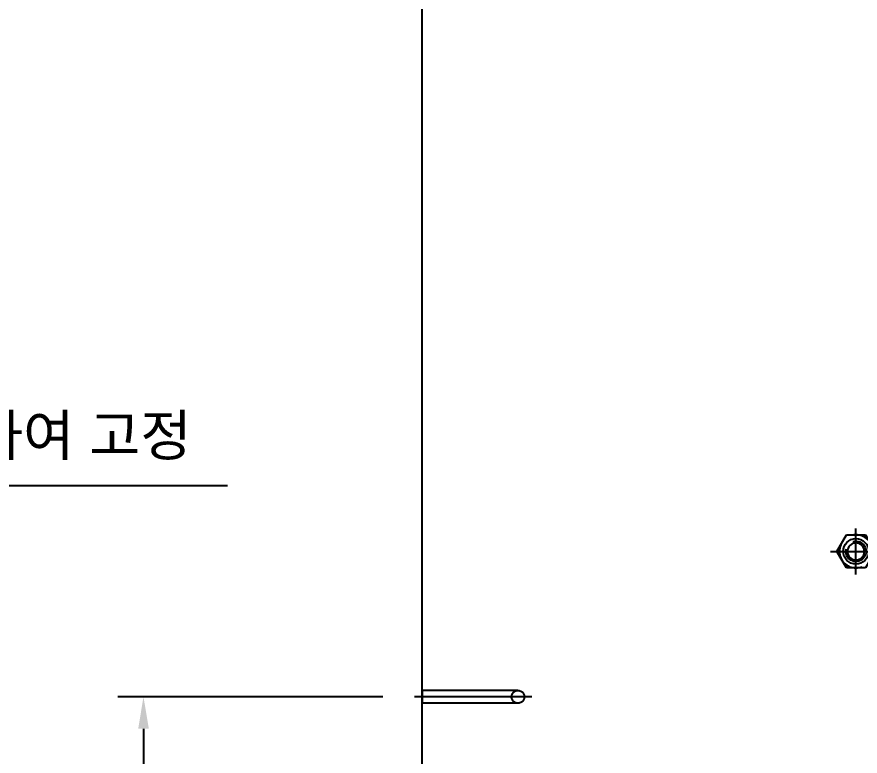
# Model space of a CAD drawing. Header units: millimetres. Extents: x 24815 to 37444, y -10619 to 6020.
# Drawn here: x 28245.5 to 28576.1, y 2833.8 to 3123.5 of the extents above; entities that cross this region are included whole.
import ezdxf

# ---------------------------------------------------------------- set-up
doc = ezdxf.new("R2010")
doc.units = ezdxf.units.MM
for name, pattern in [('CENTER', [50.8, 31.75, -6.35, 6.35, -6.35]), ('CENTER2', [28.575, 19.05, -3.175, 3.175, -3.175]), ('HIDDEN', [9.525, 6.35, -3.175]), ('HIDDENX2', [19.05, 12.7, -6.35])]:
    doc.linetypes.add(name, pattern=pattern)
for name, color, linetype in [('3', 3, 'Continuous'), ('CENTER', 1, 'CENTER'), ('H', 2, 'HIDDEN'), ('THIN', 3, 'Continuous')]:
    doc.layers.add(name, color=color, linetype=linetype)
doc.styles.get("Standard").update_dxf_attribs({"font": 'ISOCP.SHX', "bigfont": 'WHGTXT.SHX'})
doc.dimstyles.new('PS-5', dxfattribs={"dimscale": 5, "dimtxt": 3.2, "dimasz": 2.5, "dimexe": 2, "dimexo": 2.5, "dimgap": 2, "dimtad": 1, "dimtoh": 1, "dimrnd": 0.05, "dimzin": 12, "dimdsep": 46, "dimtxsty": 'Standard', "dimcen": 0, "dimclrt": 2, "dimazin": 3, "dimtfac": 1, "dimtofl": 0, "dimtmove": 0, "dimatfit": 3, "dimfxl": 0.18, "dimtolj": 1, "dimtzin": 0, "dimarcsym": 0})

# ---------------------------------------------------------------- blocks, each defined once
blk = doc.blocks.new('TTYU')
at = {"color": 2, "linetype": 'HIDDENX2'}
blk.add_lwpolyline([(-49709.55, 19626.02), (-49702.04, 19626.02), (-49698.29, 19632.52), (-49702.04, 19639.02), (-49709.55, 19639.02), (-49713.3, 19632.52), (-49709.55, 19626.02)], dxfattribs=at)
blk.add_circle((-49705.79, 19632.52), 6.5, dxfattribs=at)
blk.add_circle((-49705.79, 19632.52), 3.32)
at = {"layer": 'CENTER'}
for p, q in [((-49705.79, 19641.52), (-49705.79, 19623.52)), ((-49715.8, 19632.52), (-49695.79, 19632.52))]:
    blk.add_line(p, q, dxfattribs=at)
at = {"layer": 'THIN'}
blk.add_arc((-49705.79, 19632.52), 4, 255, 195, dxfattribs=at)
blk = doc.blocks.new('ASERFAWEW')
at = {"color": 1, "linetype": 'CENTER2', "ltscale": 3}
for p, q in [((-1459.43, -8335.67), (-1459.43, -8825.67)), ((-1294.43, -8580.67), (-1624.43, -8580.67))]:
    blk.add_line(p, q, dxfattribs=at)
at = {"color": 3}
for p, q in [((-1334.43, -8355.67), (-1584.43, -8355.67)), ((-1604.43, -8375.67), (-1604.43, -8785.67)), ((-1314.43, -8375.67), (-1314.43, -8785.67)), ((-1334.43, -8805.67), (-1584.43, -8805.67))]:
    blk.add_line(p, q, dxfattribs=at)
for p, q in [((-1334.43, -8785.67), (-1584.43, -8375.67)), ((-1334.43, -8375.67), (-1584.43, -8785.67))]:
    blk.add_line(p, q)
for centre in [(-1529.43, -8345.67), (-1389.43, -8345.67), (-1614.43, -8455.67), (-1304.43, -8455.67), (-1614.43, -8705.67), (-1304.43, -8705.67), (-1529.43, -8815.67), (-1389.43, -8815.67)]:
    blk.add_circle(centre, 5, dxfattribs=at)
for centre, start, end in [((-1584.43, -8375.67), 90, 180), ((-1334.43, -8375.67), 0, 90), ((-1584.43, -8785.67), 180, 270), ((-1334.43, -8785.67), 270, 0)]:
    blk.add_arc(centre, 20, start, end, dxfattribs=at)
at = {"xscale": -1, "rotation": 180}
for p in [(48176.37, 11286.86), (48316.37, 11286.86), (48091.37, 11176.86), (48401.37, 11176.86), (48091.37, 10926.86), (48401.37, 10926.86), (48176.37, 10816.86), (48316.37, 10816.86)]:
    blk.add_blockref('TTYU', p, dxfattribs=at)
blk = doc.blocks.new('*D473')
at = {"color": 0, "lineweight": -2, "ltscale": 10, "transparency": 16777216}
for p, q in [((27950.26, 2939.77), (27923.26, 2870.13)), ((28328.15, 2939.77), (27950.26, 2939.77))]:
    blk.add_line(p, q, dxfattribs=at)
at = {"color": 0, "ltscale": 10, "transparency": 16777216}
blk.add_solid([(27921.32, 2870.89), (27925.21, 2869.38), (27918.75, 2858.48)], dxfattribs=at)
at = {"layer": 'Defpoints', "color": 0, "ltscale": 10, "transparency": 16777216}
for p in [(27918.75, 2858.48), (27917.66, 2855.68)]:
    blk.add_point(p, dxfattribs=at)
at = {"color": 2, "ltscale": 10, "transparency": 16777216, "insert": (28152.29, 2958.7), "char_height": 16, "attachment_point": 5}
blk.add_mtext('\\A1;{\\fISOCPEUR|b0|i0|c0|p34;%%C\\fGulim|b0|i0|c129|p50;5}*350*40 {\\fGulim|b0|i0|c129|p50;봉 지지대 용접하여 고정}', dxfattribs=at)
blk = doc.blocks.new('*D624')
at = {"color": 0, "lineweight": -2, "transparency": 16777216}
for p, q in [((28388.98, 2857.02), (28285.18, 2857.02)), ((28295.18, 2844.52), (28295.18, 2244.52)), ((28391.98, 2232.02), (28285.18, 2232.02))]:
    blk.add_line(p, q, dxfattribs=at)
at = {"color": 0, "transparency": 16777216}
for points in [[(28293.1, 2844.52), (28297.27, 2844.52), (28295.18, 2857.02)], [(28293.1, 2244.52), (28297.27, 2244.52), (28295.18, 2232.02)]]:
    blk.add_solid(points, dxfattribs=at)
at = {"layer": 'Defpoints', "color": 0, "transparency": 16777216}
for p in [(28401.48, 2857.02), (28295.18, 2232.02), (28404.48, 2232.02)]:
    blk.add_point(p, dxfattribs=at)
at = {"color": 2, "transparency": 16777216, "insert": (28277.18, 2544.52), "char_height": 16, "attachment_point": 5, "rotation": 90}
blk.add_mtext('\\A1;625', dxfattribs=at)

msp = doc.modelspace()

# ---------------------------------------------------------------- linework, layer by layer
at = {"color": 3}
msp.add_lwpolyline([(28404.48064, 3132.01815), (29054.48064, 3132.01815), (29054.48064, 2232.01815), (28404.48064, 2232.01815)], close=True, dxfattribs=at)
at = {"layer": '3'}
msp.add_line((28404.48064, 2859.51815), (28404.48064, 2854.51815), dxfattribs=at)
at = {"layer": 'CENTER', "ltscale": 10}
msp.add_line((28447.48064, 2857.01815), (28401.48064, 2857.01815), dxfattribs=at)
at = {"layer": 'H', "color": 2, "ltscale": 10}
for p, q in [((28441.98064, 2859.51815), (28404.48064, 2859.51815)), ((28441.98064, 2854.51815), (28404.48064, 2854.51815))]:
    msp.add_line(p, q, dxfattribs=at)
msp.add_circle((28441.98064, 2857.01815), 2.5, dxfattribs=at)

# ---------------------------------------------------------------- block references
msp.add_blockref('ASERFAWEW', (30188.90965, 11369.68562))

# ---------------------------------------------------------------- dimensions: what is measured, and where the dimension line sits
at = {"ltscale": 10}
dim = msp.add_diameter_dim_2p(p1=(27917.66197, 2855.68165), p2=(27918.7463, 2858.47883), text='{\\fISOCPEUR|b0|i0|c0|p34;%%C\\fGulim|b0|i0|c129|p50;5}*350*40 {\\fGulim|b0|i0|c129|p50;봉 지지대 용접하여 고정}', dimstyle='PS-5', dxfattribs=at)
dim.commit()
dim.dimension.update_dxf_attribs({"geometry": '*D473', "text_midpoint": (28152.28646, 2939.77354), "dimtype": 163})
dim = msp.add_linear_dim(base=(28295.18466, 2232.01815), p1=(28401.48064, 2857.01815), p2=(28404.48064, 2232.01815), angle=90, dimstyle='PS-5')
dim.commit()
dim.dimension.update_dxf_attribs({"geometry": '*D624', "text_midpoint": (28277.18309, 2544.51815)})

doc.saveas('drawing.dxf')
